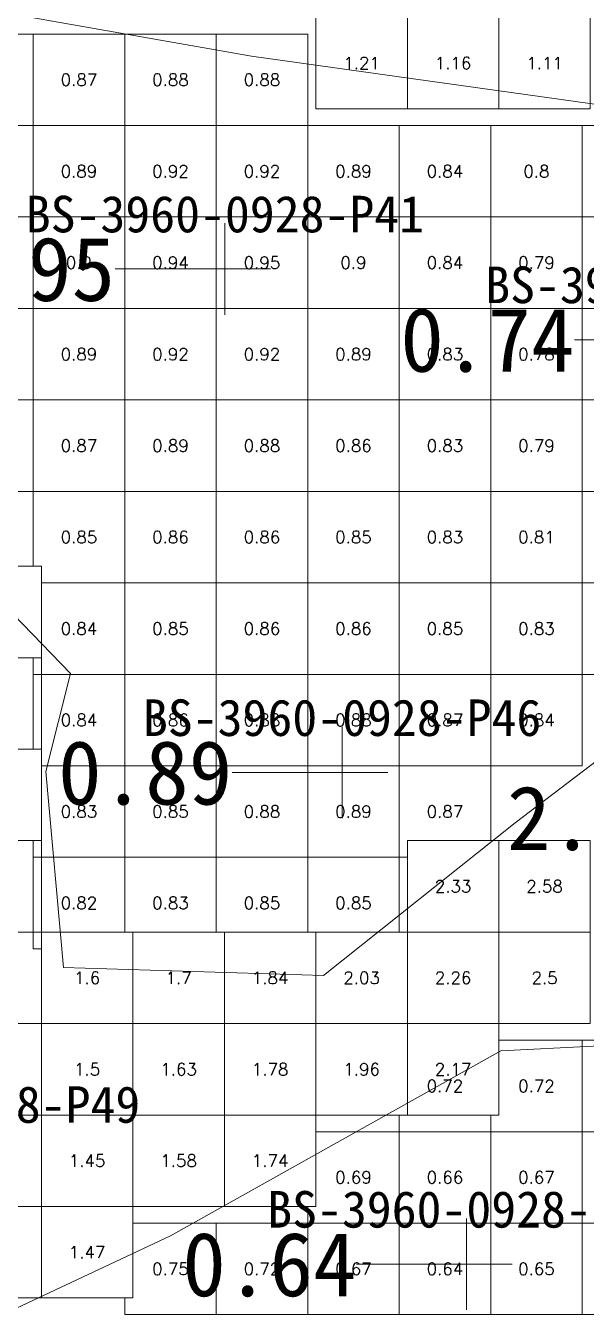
# Model space of a CAD drawing. Header units: inches. Extents: x 469907.8 to 469995.3, y 4349678 to 4349775.1.
# Drawn here: x 469942.35 to 469948.48, y 4349704.98 to 4349719.04 of the extents above; entities that cross this region are included whole.
import ezdxf
from ezdxf.enums import TextEntityAlignment as Align

# ---------------------------------------------------------------- set-up
doc = ezdxf.new("R2010")
doc.units = ezdxf.units.IN
doc.header["$MEASUREMENT"] = 0
for name, color, linetype, lineweight in [('点', 7, 'Continuous', 0), ('爆区方格网', 7, 'Continuous', 0), ('线条', 7, 'Continuous', 0), ('钻孔', 7, 'Continuous', 0)]:
    doc.layers.add(name, color=color, linetype=linetype, lineweight=lineweight)
doc.styles.add('3dmine_textStyle_1', font='txt.shx', dxfattribs={"height": 1, "bigfont": 'gbcbig.shx'})
doc.styles.add('3dmine_textStyle_2', font='', dxfattribs={"height": 1})
doc.styles.get('3dmine_textStyle_2').set_extended_font_data('SimSun-ExtB')

msp = doc.modelspace()

# ---------------------------------------------------------------- hatches: boundary and pattern name
at = {"layer": '钻孔', "linetype": 'Continuous', "lineweight": 0, "true_color": 0x80ffff, "extrusion": (0, 1, 0)}
for points in [[(-469945.529, 3950.025), (-469944.529, 3950.025), (-469944.529, 3963.025), (-469945.529, 3963.025)], [(-469946.81, 3949.701), (-469945.81, 3949.701), (-469945.81, 3962.701), (-469946.81, 3962.701)], [(-469948.168, 3949.729), (-469947.168, 3949.729), (-469947.168, 3962.729), (-469948.168, 3962.729)]]:
    msp.add_hatch(color=131, dxfattribs=at).paths.add_polyline_path(points, flags=0)
at = {"layer": '钻孔', "linetype": 'Continuous', "lineweight": 0, "true_color": 0x0000ff, "extrusion": (0, 1, 0)}
msp.add_hatch(color=5, dxfattribs=at).paths.add_polyline_path([(-469942.427, 3949.996), (-469941.427, 3949.996), (-469941.427, 3962.996), (-469942.427, 3962.996)], flags=0)

# ---------------------------------------------------------------- linework, layer by layer
at = {"color": 5, "linetype": 'Continuous', "lineweight": 0, "true_color": 0x0000ff, "elevation": 3955.86}
msp.add_lwpolyline([(469949.95, 4349717.992), (469950.845, 4349719.806), (469953.891, 4349722.129), (469956.445, 4349722.057), (469961.391, 4349721.487), (469964.526, 4349721.744), (469965.712, 4349724.137), (469962.689, 4349725.609), (469959.592, 4349726.619), (469957.402, 4349726.644), (469954.584, 4349724.279), (469949.263, 4349722.744), (469948.981, 4349725.154), (469949.457, 4349728.261), (469947.128, 4349728.315), (469944.115, 4349729.015), (469937.297, 4349720.036), (469944.819, 4349718.71), (469949.95, 4349717.992), (469949.95, 4349717.992)], dxfattribs=at)
at = {"color": 4, "linetype": 'Continuous', "lineweight": 0, "true_color": 0x00ffff, "elevation": 3955.86}
for points in [[(469949.95, 4349717.992), (469944.819, 4349718.71), (469937.297, 4349720.036), (469933.287, 4349715.542), (469935.421, 4349715.171), (469940.333, 4349714.551), (469942.841, 4349711.96), (469942.57, 4349710.886), (469942.765, 4349708.744), (469945.608, 4349708.656), (469947.703, 4349710.328), (469951.224, 4349713.007)], [(469950.573, 4349707.987), (469947.546, 4349707.833), (469943.936, 4349705.81), (469940.75, 4349704.317), (469935.696, 4349705.361), (469930.645, 4349705.874), (469928.271, 4349708.365), (469928.271, 4349708.365), (469921.522, 4349702.355), (469921.522, 4349702.355)]]:
    msp.add_lwpolyline(points, dxfattribs=at)
at = {"color": 1, "linetype": 'Continuous', "lineweight": 0, "true_color": 0xff0000, "elevation": 3955.86}
msp.add_lwpolyline([(469928.271, 4349708.365), (469930.645, 4349705.874), (469935.696, 4349705.361), (469940.75, 4349704.317), (469943.936, 4349705.81), (469947.546, 4349707.833), (469950.573, 4349707.987), (469954.603, 4349710.339), (469951.224, 4349713.007), (469947.703, 4349710.328), (469945.608, 4349708.656), (469942.765, 4349708.744), (469942.57, 4349710.886), (469942.841, 4349711.96), (469940.333, 4349714.551), (469935.421, 4349715.171), (469933.287, 4349715.542), (469928.271, 4349708.365)], dxfattribs=at)
at = {"layer": '点', "color": 138, "linetype": 'Continuous', "lineweight": 0, "true_color": 0x004c4c}
for points, elevation in [([(469944.529, 4349715.882), (469944.529, 4349716.882)], 3963.025), ([(469945.029, 4349716.382), (469944.029, 4349716.382)], 3963.025), ([(469945.81, 4349710.376), (469945.81, 4349711.376)], 3962.701), ([(469946.31, 4349710.876), (469945.31, 4349710.876)], 3962.701), ([(469947.168, 4349705.001), (469947.168, 4349706.001)], 3962.729), ([(469947.668, 4349705.501), (469946.668, 4349705.501)], 3962.729)]:
    msp.add_lwpolyline(points, dxfattribs=dict(at, elevation=elevation))
at = {"layer": '爆区方格网', "color": 5, "linetype": 'Continuous', "lineweight": 0, "true_color": 0x0000ff, "elevation": 3962.595}
for points in [[(469946.523, 4349718.132), (469945.523, 4349718.132), (469945.523, 4349719.132), (469946.523, 4349719.132), (469946.523, 4349718.132)], [(469947.523, 4349718.132), (469946.523, 4349718.132), (469946.523, 4349719.132), (469947.523, 4349719.132), (469947.523, 4349718.132)], [(469948.523, 4349718.132), (469947.523, 4349718.132), (469947.523, 4349719.132), (469948.523, 4349719.132), (469948.523, 4349718.132)]]:
    msp.add_lwpolyline(points, dxfattribs=at)
at = {"layer": '爆区方格网', "color": 131, "linetype": 'Continuous', "lineweight": 0, "true_color": 0x80ffff, "elevation": 3963.027}
for points in [[(469942.434, 4349717.95), (469941.434, 4349717.95), (469941.434, 4349718.95), (469942.434, 4349718.95), (469942.434, 4349717.95)], [(469943.434, 4349717.95), (469942.434, 4349717.95), (469942.434, 4349718.95), (469943.434, 4349718.95), (469943.434, 4349717.95)], [(469944.434, 4349717.95), (469943.434, 4349717.95), (469943.434, 4349718.95), (469944.434, 4349718.95), (469944.434, 4349717.95)], [(469945.434, 4349717.95), (469944.434, 4349717.95), (469944.434, 4349718.95), (469945.434, 4349718.95), (469945.434, 4349717.95)], [(469942.434, 4349716.95), (469941.434, 4349716.95), (469941.434, 4349717.95), (469942.434, 4349717.95), (469942.434, 4349716.95)], [(469943.434, 4349716.95), (469942.434, 4349716.95), (469942.434, 4349717.95), (469943.434, 4349717.95), (469943.434, 4349716.95)], [(469944.434, 4349716.95), (469943.434, 4349716.95), (469943.434, 4349717.95), (469944.434, 4349717.95), (469944.434, 4349716.95)], [(469945.434, 4349716.95), (469944.434, 4349716.95), (469944.434, 4349717.95), (469945.434, 4349717.95), (469945.434, 4349716.95)], [(469946.434, 4349716.95), (469945.434, 4349716.95), (469945.434, 4349717.95), (469946.434, 4349717.95), (469946.434, 4349716.95)], [(469947.434, 4349716.95), (469946.434, 4349716.95), (469946.434, 4349717.95), (469947.434, 4349717.95), (469947.434, 4349716.95)], [(469948.434, 4349716.95), (469947.434, 4349716.95), (469947.434, 4349717.95), (469948.434, 4349717.95), (469948.434, 4349716.95)], [(469949.434, 4349716.95), (469948.434, 4349716.95), (469948.434, 4349717.95), (469949.434, 4349717.95), (469949.434, 4349716.95)], [(469942.434, 4349715.95), (469941.434, 4349715.95), (469941.434, 4349716.95), (469942.434, 4349716.95), (469942.434, 4349715.95)], [(469943.434, 4349715.95), (469942.434, 4349715.95), (469942.434, 4349716.95), (469943.434, 4349716.95), (469943.434, 4349715.95)], [(469944.434, 4349715.95), (469943.434, 4349715.95), (469943.434, 4349716.95), (469944.434, 4349716.95), (469944.434, 4349715.95)], [(469945.434, 4349715.95), (469944.434, 4349715.95), (469944.434, 4349716.95), (469945.434, 4349716.95), (469945.434, 4349715.95)], [(469946.434, 4349715.95), (469945.434, 4349715.95), (469945.434, 4349716.95), (469946.434, 4349716.95), (469946.434, 4349715.95)], [(469947.434, 4349715.95), (469946.434, 4349715.95), (469946.434, 4349716.95), (469947.434, 4349716.95), (469947.434, 4349715.95)], [(469948.434, 4349715.95), (469947.434, 4349715.95), (469947.434, 4349716.95), (469948.434, 4349716.95), (469948.434, 4349715.95)], [(469949.434, 4349715.95), (469948.434, 4349715.95), (469948.434, 4349716.95), (469949.434, 4349716.95), (469949.434, 4349715.95)], [(469942.434, 4349714.95), (469941.434, 4349714.95), (469941.434, 4349715.95), (469942.434, 4349715.95), (469942.434, 4349714.95)], [(469943.434, 4349714.95), (469942.434, 4349714.95), (469942.434, 4349715.95), (469943.434, 4349715.95), (469943.434, 4349714.95)], [(469944.434, 4349714.95), (469943.434, 4349714.95), (469943.434, 4349715.95), (469944.434, 4349715.95), (469944.434, 4349714.95)], [(469945.434, 4349714.95), (469944.434, 4349714.95), (469944.434, 4349715.95), (469945.434, 4349715.95), (469945.434, 4349714.95)], [(469946.434, 4349714.95), (469945.434, 4349714.95), (469945.434, 4349715.95), (469946.434, 4349715.95), (469946.434, 4349714.95)], [(469947.434, 4349714.95), (469946.434, 4349714.95), (469946.434, 4349715.95), (469947.434, 4349715.95), (469947.434, 4349714.95)], [(469948.434, 4349714.95), (469947.434, 4349714.95), (469947.434, 4349715.95), (469948.434, 4349715.95), (469948.434, 4349714.95)], [(469949.434, 4349714.95), (469948.434, 4349714.95), (469948.434, 4349715.95), (469949.434, 4349715.95), (469949.434, 4349714.95)], [(469942.434, 4349713.95), (469941.523, 4349713.95), (469941.523, 4349714.132), (469941.434, 4349714.132), (469941.434, 4349714.95), (469942.434, 4349714.95), (469942.434, 4349713.95)], [(469943.434, 4349713.95), (469942.434, 4349713.95), (469942.434, 4349714.95), (469943.434, 4349714.95), (469943.434, 4349713.95)], [(469944.434, 4349713.95), (469943.434, 4349713.95), (469943.434, 4349714.95), (469944.434, 4349714.95), (469944.434, 4349713.95)], [(469945.434, 4349713.95), (469944.434, 4349713.95), (469944.434, 4349714.95), (469945.434, 4349714.95), (469945.434, 4349713.95)], [(469946.434, 4349713.95), (469945.434, 4349713.95), (469945.434, 4349714.95), (469946.434, 4349714.95), (469946.434, 4349713.95)], [(469947.434, 4349713.95), (469946.434, 4349713.95), (469946.434, 4349714.95), (469947.434, 4349714.95), (469947.434, 4349713.95)], [(469948.434, 4349713.95), (469947.434, 4349713.95), (469947.434, 4349714.95), (469948.434, 4349714.95), (469948.434, 4349713.95)], [(469949.434, 4349713.95), (469948.434, 4349713.95), (469948.434, 4349714.95), (469949.434, 4349714.95), (469949.434, 4349713.95)], [(469942.434, 4349713.132), (469941.523, 4349713.132), (469941.523, 4349713.95), (469942.434, 4349713.95), (469942.434, 4349713.132)], [(469943.434, 4349712.95), (469942.523, 4349712.95), (469942.523, 4349713.132), (469942.434, 4349713.132), (469942.434, 4349713.95), (469943.434, 4349713.95), (469943.434, 4349712.95)], [(469944.434, 4349712.95), (469943.434, 4349712.95), (469943.434, 4349713.95), (469944.434, 4349713.95), (469944.434, 4349712.95)], [(469945.434, 4349712.95), (469944.434, 4349712.95), (469944.434, 4349713.95), (469945.434, 4349713.95), (469945.434, 4349712.95)], [(469946.434, 4349712.95), (469945.434, 4349712.95), (469945.434, 4349713.95), (469946.434, 4349713.95), (469946.434, 4349712.95)], [(469947.434, 4349712.95), (469946.434, 4349712.95), (469946.434, 4349713.95), (469947.434, 4349713.95), (469947.434, 4349712.95)], [(469948.434, 4349712.95), (469947.434, 4349712.95), (469947.434, 4349713.95), (469948.434, 4349713.95), (469948.434, 4349712.95)], [(469949.434, 4349712.95), (469948.434, 4349712.95), (469948.434, 4349713.95), (469949.434, 4349713.95), (469949.434, 4349712.95)], [(469943.434, 4349711.95), (469942.434, 4349711.95), (469942.434, 4349712.132), (469942.523, 4349712.132), (469942.523, 4349712.95), (469943.434, 4349712.95), (469943.434, 4349711.95)], [(469944.434, 4349711.95), (469943.434, 4349711.95), (469943.434, 4349712.95), (469944.434, 4349712.95), (469944.434, 4349711.95)], [(469945.434, 4349711.95), (469944.434, 4349711.95), (469944.434, 4349712.95), (469945.434, 4349712.95), (469945.434, 4349711.95)], [(469946.434, 4349711.95), (469945.434, 4349711.95), (469945.434, 4349712.95), (469946.434, 4349712.95), (469946.434, 4349711.95)], [(469947.434, 4349711.95), (469946.434, 4349711.95), (469946.434, 4349712.95), (469947.434, 4349712.95), (469947.434, 4349711.95)], [(469948.434, 4349711.95), (469947.434, 4349711.95), (469947.434, 4349712.95), (469948.434, 4349712.95), (469948.434, 4349711.95)], [(469949.434, 4349711.95), (469948.434, 4349711.95), (469948.434, 4349712.95), (469949.434, 4349712.95), (469949.434, 4349711.95)], [(469943.434, 4349710.95), (469942.523, 4349710.95), (469942.523, 4349711.132), (469942.434, 4349711.132), (469942.434, 4349711.95), (469943.434, 4349711.95), (469943.434, 4349710.95)], [(469944.434, 4349710.95), (469943.434, 4349710.95), (469943.434, 4349711.95), (469944.434, 4349711.95), (469944.434, 4349710.95)], [(469945.434, 4349710.95), (469944.434, 4349710.95), (469944.434, 4349711.95), (469945.434, 4349711.95), (469945.434, 4349710.95)], [(469946.434, 4349710.95), (469945.434, 4349710.95), (469945.434, 4349711.95), (469946.434, 4349711.95), (469946.434, 4349710.95)], [(469947.434, 4349710.95), (469946.434, 4349710.95), (469946.434, 4349711.95), (469947.434, 4349711.95), (469947.434, 4349710.95)], [(469948.434, 4349710.95), (469947.434, 4349710.95), (469947.434, 4349711.95), (469948.434, 4349711.95), (469948.434, 4349710.95)], [(469943.434, 4349709.95), (469942.434, 4349709.95), (469942.434, 4349710.132), (469942.523, 4349710.132), (469942.523, 4349710.95), (469943.434, 4349710.95), (469943.434, 4349709.95)], [(469944.434, 4349709.95), (469943.434, 4349709.95), (469943.434, 4349710.95), (469944.434, 4349710.95), (469944.434, 4349709.95)], [(469945.434, 4349709.95), (469944.434, 4349709.95), (469944.434, 4349710.95), (469945.434, 4349710.95), (469945.434, 4349709.95)], [(469946.434, 4349709.95), (469945.434, 4349709.95), (469945.434, 4349710.95), (469946.434, 4349710.95), (469946.434, 4349709.95)], [(469947.434, 4349710.132), (469946.523, 4349710.132), (469946.523, 4349709.95), (469946.434, 4349709.95), (469946.434, 4349710.95), (469947.434, 4349710.95), (469947.434, 4349710.132)], [(469943.434, 4349709.132), (469942.523, 4349709.132), (469942.523, 4349708.95), (469942.434, 4349708.95), (469942.434, 4349709.95), (469943.434, 4349709.95), (469943.434, 4349709.132)], [(469944.434, 4349709.132), (469943.434, 4349709.132), (469943.434, 4349709.95), (469944.434, 4349709.95), (469944.434, 4349709.132)], [(469945.434, 4349709.132), (469944.434, 4349709.132), (469944.434, 4349709.95), (469945.434, 4349709.95), (469945.434, 4349709.132)], [(469946.434, 4349709.132), (469945.434, 4349709.132), (469945.434, 4349709.95), (469946.434, 4349709.95), (469946.434, 4349709.132)], [(469948.434, 4349706.95), (469947.434, 4349706.95), (469947.434, 4349707.132), (469947.523, 4349707.132), (469947.523, 4349707.95), (469948.434, 4349707.95), (469948.434, 4349706.95)], [(469949.434, 4349706.95), (469948.434, 4349706.95), (469948.434, 4349707.95), (469949.434, 4349707.95), (469949.434, 4349706.95)], [(469947.434, 4349706.95), (469946.434, 4349706.95), (469946.434, 4349707.132), (469947.434, 4349707.132), (469947.434, 4349706.95)], [(469946.434, 4349705.95), (469945.434, 4349705.95), (469945.434, 4349706.132), (469945.523, 4349706.132), (469945.523, 4349706.95), (469946.434, 4349706.95), (469946.434, 4349705.95)], [(469947.434, 4349705.95), (469946.434, 4349705.95), (469946.434, 4349706.95), (469947.434, 4349706.95), (469947.434, 4349705.95)], [(469948.434, 4349705.95), (469947.434, 4349705.95), (469947.434, 4349706.95), (469948.434, 4349706.95), (469948.434, 4349705.95)], [(469949.434, 4349705.95), (469948.434, 4349705.95), (469948.434, 4349706.95), (469949.434, 4349706.95), (469949.434, 4349705.95)], [(469944.434, 4349704.95), (469943.434, 4349704.95), (469943.434, 4349705.132), (469943.523, 4349705.132), (469943.523, 4349705.95), (469944.434, 4349705.95), (469944.434, 4349704.95)], [(469945.434, 4349704.95), (469944.434, 4349704.95), (469944.434, 4349705.95), (469945.434, 4349705.95), (469945.434, 4349704.95)], [(469946.434, 4349704.95), (469945.434, 4349704.95), (469945.434, 4349705.95), (469946.434, 4349705.95), (469946.434, 4349704.95)], [(469947.434, 4349704.95), (469946.434, 4349704.95), (469946.434, 4349705.95), (469947.434, 4349705.95), (469947.434, 4349704.95)], [(469948.434, 4349704.95), (469947.434, 4349704.95), (469947.434, 4349705.95), (469948.434, 4349705.95), (469948.434, 4349704.95)], [(469949.434, 4349704.95), (469948.434, 4349704.95), (469948.434, 4349705.95), (469949.434, 4349705.95), (469949.434, 4349704.95)]]:
    msp.add_lwpolyline(points, dxfattribs=at)
at = {"layer": '爆区方格网', "color": 1, "linetype": 'Continuous', "lineweight": 0, "true_color": 0xff0000, "elevation": 3962.902}
for points in [[(469942.523, 4349712.132), (469941.523, 4349712.132), (469941.523, 4349713.132), (469942.523, 4349713.132), (469942.523, 4349712.132)], [(469942.523, 4349711.132), (469941.523, 4349711.132), (469941.523, 4349712.132), (469942.523, 4349712.132), (469942.523, 4349711.132)], [(469942.523, 4349710.132), (469941.523, 4349710.132), (469941.523, 4349711.132), (469942.523, 4349711.132), (469942.523, 4349710.132)], [(469942.523, 4349709.132), (469941.523, 4349709.132), (469941.523, 4349710.132), (469942.523, 4349710.132), (469942.523, 4349709.132)], [(469947.523, 4349709.132), (469946.523, 4349709.132), (469946.523, 4349710.132), (469947.523, 4349710.132), (469947.523, 4349709.132)], [(469948.523, 4349709.132), (469947.523, 4349709.132), (469947.523, 4349710.132), (469948.523, 4349710.132), (469948.523, 4349709.132)], [(469942.523, 4349708.132), (469941.523, 4349708.132), (469941.523, 4349709.132), (469942.523, 4349709.132), (469942.523, 4349708.132)], [(469943.523, 4349708.132), (469942.523, 4349708.132), (469942.523, 4349709.132), (469943.523, 4349709.132), (469943.523, 4349708.132)], [(469944.523, 4349708.132), (469943.523, 4349708.132), (469943.523, 4349709.132), (469944.523, 4349709.132), (469944.523, 4349708.132)], [(469945.523, 4349708.132), (469944.523, 4349708.132), (469944.523, 4349709.132), (469945.523, 4349709.132), (469945.523, 4349708.132)], [(469946.523, 4349708.132), (469945.523, 4349708.132), (469945.523, 4349709.132), (469946.523, 4349709.132), (469946.523, 4349708.132)], [(469947.523, 4349708.132), (469946.523, 4349708.132), (469946.523, 4349709.132), (469947.523, 4349709.132), (469947.523, 4349708.132)], [(469948.523, 4349708.132), (469947.523, 4349708.132), (469947.523, 4349709.132), (469948.523, 4349709.132), (469948.523, 4349708.132)], [(469942.523, 4349707.132), (469941.523, 4349707.132), (469941.523, 4349708.132), (469942.523, 4349708.132), (469942.523, 4349707.132)], [(469943.523, 4349707.132), (469942.523, 4349707.132), (469942.523, 4349708.132), (469943.523, 4349708.132), (469943.523, 4349707.132)], [(469944.523, 4349707.132), (469943.523, 4349707.132), (469943.523, 4349708.132), (469944.523, 4349708.132), (469944.523, 4349707.132)], [(469945.523, 4349707.132), (469944.523, 4349707.132), (469944.523, 4349708.132), (469945.523, 4349708.132), (469945.523, 4349707.132)], [(469946.523, 4349707.132), (469945.523, 4349707.132), (469945.523, 4349708.132), (469946.523, 4349708.132), (469946.523, 4349707.132)], [(469947.523, 4349707.132), (469946.523, 4349707.132), (469946.523, 4349708.132), (469947.523, 4349708.132), (469947.523, 4349707.132)], [(469942.523, 4349706.132), (469941.523, 4349706.132), (469941.523, 4349707.132), (469942.523, 4349707.132), (469942.523, 4349706.132)], [(469943.523, 4349706.132), (469942.523, 4349706.132), (469942.523, 4349707.132), (469943.523, 4349707.132), (469943.523, 4349706.132)], [(469944.523, 4349706.132), (469943.523, 4349706.132), (469943.523, 4349707.132), (469944.523, 4349707.132), (469944.523, 4349706.132)], [(469945.523, 4349706.132), (469944.523, 4349706.132), (469944.523, 4349707.132), (469945.523, 4349707.132), (469945.523, 4349706.132)], [(469942.523, 4349705.132), (469941.523, 4349705.132), (469941.523, 4349706.132), (469942.523, 4349706.132), (469942.523, 4349705.132)], [(469943.523, 4349705.132), (469942.523, 4349705.132), (469942.523, 4349706.132), (469943.523, 4349706.132), (469943.523, 4349705.132)]]:
    msp.add_lwpolyline(points, dxfattribs=at)
at = {"layer": '线条', "color": 138, "linetype": 'Continuous', "lineweight": 0, "true_color": 0x004c4c}
for points, elevation in [([(469944.529, 4349716.382), (469944.529, 4349716.382), (469944.529, 4349716.382)], 3963.025), ([(469945.81, 4349710.876), (469945.81, 4349710.876), (469945.81, 4349710.876)], 3962.701), ([(469947.168, 4349705.501), (469947.168, 4349705.501), (469947.168, 4349705.501)], 3962.729)]:
    msp.add_lwpolyline(points, dxfattribs=dict(at, elevation=elevation))
at = {"layer": '钻孔', "color": 131, "linetype": 'Continuous', "lineweight": 0, "true_color": 0x80ffff}
for points, elevation in [([(469944.529, 4349716.382), (469943.329, 4349716.382)], 3963.025), ([(469944.529, 4349716.382), (469943.329, 4349716.382)], 3950.025), ([(469949.551, 4349715.608), (469948.351, 4349715.608)], 3962.694), ([(469949.551, 4349715.608), (469948.351, 4349715.608)], 3949.694), ([(469945.81, 4349710.876), (469944.61, 4349710.876)], 3962.701), ([(469945.81, 4349710.876), (469944.61, 4349710.876)], 3949.701), ([(469947.168, 4349705.501), (469945.968, 4349705.501)], 3962.729), ([(469947.168, 4349705.501), (469945.968, 4349705.501)], 3949.729)]:
    msp.add_lwpolyline(points, dxfattribs=dict(at, elevation=elevation))

# ---------------------------------------------------------------- texts
at = {"color": 5, "linetype": 'Continuous', "lineweight": 0, "true_color": 0x0000ff, "style": '3dmine_textStyle_1'}
for s, p in [('1.21', (469946.023, 4349718.632, 3962.595)), ('1.16', (469947.023, 4349718.632, 3962.595)), ('1.11', (469948.023, 4349718.632, 3962.595))]:
    msp.add_text(s, height=0.1333, dxfattribs=at).set_placement(p, align=Align.MIDDLE_CENTER)
at = {"color": 131, "linetype": 'Continuous', "lineweight": 0, "true_color": 0x80ffff, "style": '3dmine_textStyle_1'}
for s, p in [('0.87', (469942.934, 4349718.45, 3963.027)), ('0.88', (469943.934, 4349718.45, 3963.027)), ('0.88', (469944.934, 4349718.45, 3963.027)), ('0.89', (469942.934, 4349717.45, 3963.027)), ('0.92', (469943.934, 4349717.45, 3963.027)), ('0.92', (469944.934, 4349717.45, 3963.027)), ('0.89', (469945.934, 4349717.45, 3963.027)), ('0.84', (469946.934, 4349717.45, 3963.027)), ('0.8', (469947.934, 4349717.45, 3963.027)), ('0.9', (469942.934, 4349716.45, 3963.027)), ('0.94', (469943.934, 4349716.45, 3963.027)), ('0.95', (469944.934, 4349716.45, 3963.027)), ('0.9', (469945.934, 4349716.45, 3963.027)), ('0.84', (469946.934, 4349716.45, 3963.027)), ('0.79', (469947.934, 4349716.45, 3963.027)), ('0.89', (469942.934, 4349715.45, 3963.027)), ('0.92', (469943.934, 4349715.45, 3963.027)), ('0.92', (469944.934, 4349715.45, 3963.027)), ('0.89', (469945.934, 4349715.45, 3963.027)), ('0.83', (469946.934, 4349715.45, 3963.027)), ('0.78', (469947.934, 4349715.45, 3963.027)), ('0.87', (469942.934, 4349714.45, 3963.027)), ('0.89', (469943.934, 4349714.45, 3963.027)), ('0.88', (469944.934, 4349714.45, 3963.027)), ('0.86', (469945.934, 4349714.45, 3963.027)), ('0.83', (469946.934, 4349714.45, 3963.027)), ('0.79', (469947.934, 4349714.45, 3963.027)), ('0.85', (469942.934, 4349713.45, 3963.027)), ('0.86', (469943.934, 4349713.45, 3963.027)), ('0.86', (469944.934, 4349713.45, 3963.027)), ('0.85', (469945.934, 4349713.45, 3963.027)), ('0.83', (469946.934, 4349713.45, 3963.027)), ('0.81', (469947.934, 4349713.45, 3963.027)), ('0.84', (469942.934, 4349712.45, 3963.027)), ('0.85', (469943.934, 4349712.45, 3963.027)), ('0.86', (469944.934, 4349712.45, 3963.027)), ('0.86', (469945.934, 4349712.45, 3963.027)), ('0.85', (469946.934, 4349712.45, 3963.027)), ('0.83', (469947.934, 4349712.45, 3963.027)), ('0.84', (469942.934, 4349711.45, 3963.027)), ('0.86', (469943.934, 4349711.45, 3963.027)), ('0.88', (469944.934, 4349711.45, 3963.027)), ('0.88', (469945.934, 4349711.45, 3963.027)), ('0.87', (469946.934, 4349711.45, 3963.027)), ('0.84', (469947.934, 4349711.45, 3963.027)), ('0.83', (469942.934, 4349710.45, 3963.027)), ('0.85', (469943.934, 4349710.45, 3963.027)), ('0.88', (469944.934, 4349710.45, 3963.027)), ('0.89', (469945.934, 4349710.45, 3963.027)), ('0.87', (469946.934, 4349710.45, 3963.027)), ('0.82', (469942.934, 4349709.45, 3963.027)), ('0.83', (469943.934, 4349709.45, 3963.027)), ('0.85', (469944.934, 4349709.45, 3963.027)), ('0.85', (469945.934, 4349709.45, 3963.027)), ('0.72', (469946.934, 4349707.45, 3963.027)), ('0.72', (469947.934, 4349707.45, 3963.027)), ('0.69', (469945.934, 4349706.45, 3963.027)), ('0.66', (469946.934, 4349706.45, 3963.027)), ('0.67', (469947.934, 4349706.45, 3963.027)), ('0.75', (469943.934, 4349705.45, 3963.027)), ('0.72', (469944.934, 4349705.45, 3963.027)), ('0.67', (469945.934, 4349705.45, 3963.027)), ('0.64', (469946.934, 4349705.45, 3963.027)), ('0.65', (469947.934, 4349705.45, 3963.027))]:
    msp.add_text(s, height=0.1333, dxfattribs=at).set_placement(p, align=Align.MIDDLE_CENTER)
at = {"color": 1, "linetype": 'Continuous', "lineweight": 0, "true_color": 0xff0000, "style": '3dmine_textStyle_1'}
for s, p in [('2.33', (469947.023, 4349709.632, 3962.902)), ('2.58', (469948.023, 4349709.632, 3962.902)), ('1.6', (469943.023, 4349708.632, 3962.902)), ('1.7', (469944.023, 4349708.632, 3962.902)), ('1.84', (469945.023, 4349708.632, 3962.902)), ('2.03', (469946.023, 4349708.632, 3962.902)), ('2.26', (469947.023, 4349708.632, 3962.902)), ('2.5', (469948.023, 4349708.632, 3962.902)), ('1.5', (469943.023, 4349707.632, 3962.902)), ('1.63', (469944.023, 4349707.632, 3962.902)), ('1.78', (469945.023, 4349707.632, 3962.902)), ('1.96', (469946.023, 4349707.632, 3962.902)), ('2.17', (469947.023, 4349707.632, 3962.902)), ('1.45', (469943.023, 4349706.632, 3962.902)), ('1.58', (469944.023, 4349706.632, 3962.902)), ('1.74', (469945.023, 4349706.632, 3962.902)), ('1.47', (469943.023, 4349705.632, 3962.902))]:
    msp.add_text(s, height=0.1333, dxfattribs=at).set_placement(p, align=Align.MIDDLE_CENTER)
at = {"layer": '钻孔', "color": 138, "linetype": 'Continuous', "lineweight": 0, "true_color": 0x004c4c, "style": '3dmine_textStyle_2'}
for s, p in [('BS-3960-0928-P41', (469944.529, 4349716.782, 3963.025)), ('BS-3960-0928-P40', (469949.551, 4349716.008, 3962.694)), ('BS-3960-0928-P46', (469945.81, 4349711.276, 3962.701)), ('BS-3960-0928-P49', (469941.427, 4349707.047, 3962.996)), ('BS-3960-0928-P48', (469947.168, 4349705.901, 3962.729))]:
    msp.add_text(s, height=0.4, dxfattribs=at).set_placement(p, align=Align.CENTER)
at = {"layer": '钻孔', "color": 131, "linetype": 'Continuous', "lineweight": 0, "true_color": 0x80ffff, "style": '3dmine_textStyle_2'}
for s, p in [('0.95', (469943.329, 4349716.382, 3956.525)), ('0.74', (469948.351, 4349715.608, 3956.194)), ('0.89', (469944.61, 4349710.876, 3956.201)), ('0.64', (469945.968, 4349705.501, 3956.229))]:
    msp.add_text(s, height=0.7, dxfattribs=at).set_placement(p, align=Align.MIDDLE_RIGHT)
at = {"layer": '钻孔', "color": 1, "linetype": 'Continuous', "lineweight": 0, "true_color": 0xff0000, "style": '3dmine_textStyle_2'}
msp.add_text('2.95', height=0.7, dxfattribs=at).set_placement((469949.517, 4349710.379, 3956.056), align=Align.MIDDLE_RIGHT)

doc.saveas('drawing.dxf')
